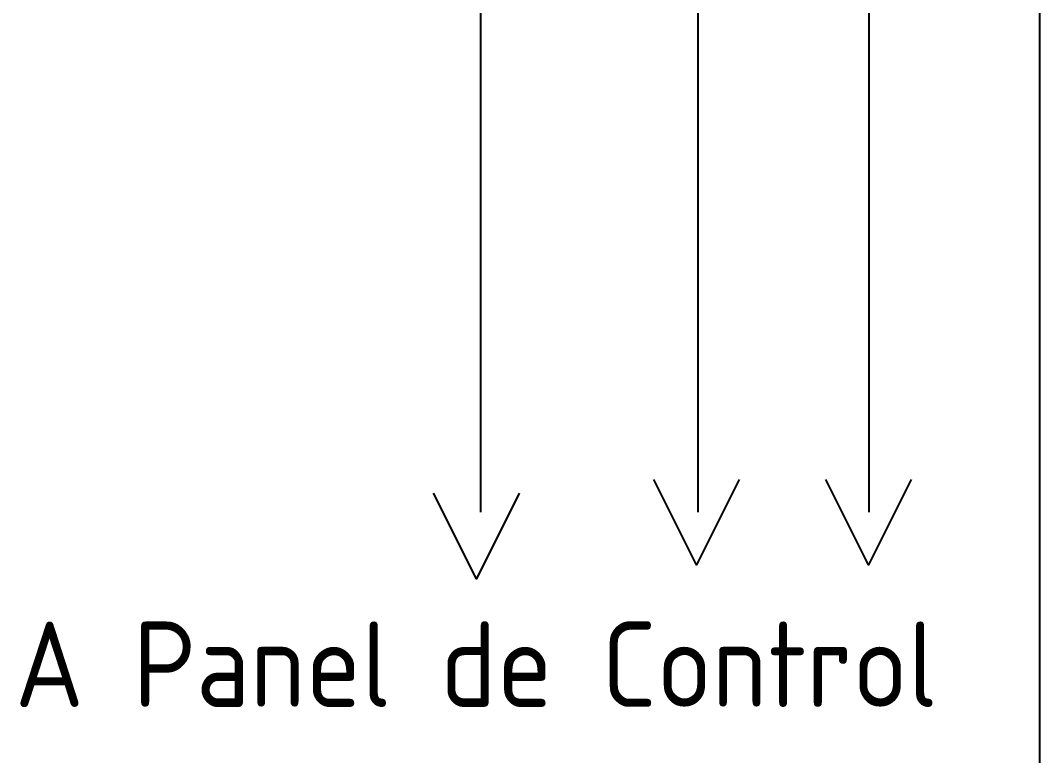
# Model space of a CAD drawing. Header units: inches. Extents: x -8 to 631, y 1 to 481.
# Drawn here: x 90.2 to 149.8, y 141.2 to 184.2 of the extents above; entities that cross this region are included whole.
import ezdxf
from ezdxf.enums import TextEntityAlignment as Align

# ---------------------------------------------------------------- set-up
doc = ezdxf.new("R2010")
doc.units = ezdxf.units.IN
doc.header["$MEASUREMENT"] = 0
for name, color, linetype in [('BLK_12_THHN', 7, 'Continuous'), ('DESC', 150, 'Continuous'), ('RED_14_THHN', 20, 'Continuous'), ('SYMS', 7, 'Continuous'), ('WHT_12_THHN', 7, 'Continuous')]:
    doc.layers.add(name, color=color, linetype=linetype)
doc.styles.add('WD_IEC', font='ISOCP2.shx', dxfattribs={"width": 0.9, "height": 4})

# ---------------------------------------------------------------- blocks, each defined once
blk = doc.blocks.new('HA1X4')
blk.add_lwpolyline([(1.25, 2.5), (0, 0), (-1.25, 2.5)])
at = {"style": 'WD_IEC', "flags": 1}
blk.add_attdef('X2TERM01', (0, 0), '', height=0.32, dxfattribs=at)
at = {"style": 'WD_IEC', "flags": 8}
for tag, p in [('DESC1', (0, -3.75)), ('DESC2', (0, -7.6))]:
    blk.add_attdef(tag, text='', height=2.5, dxfattribs=at).set_placement(p, align=Align.CENTER)

msp = doc.modelspace()

# ---------------------------------------------------------------- linework, layer by layer
at = {"layer": 'BLK_12_THHN'}
msp.add_line((117.134, 186.803), (117.134, 155.485), dxfattribs=at)
at = {"layer": 'RED_14_THHN'}
msp.add_line((129.842, 186.886), (129.842, 155.485), dxfattribs=at)
at = {"layer": 'WHT_12_THHN'}
for p, q in [((149.842, 221.888), (149.842, 138.407)), ((139.842, 186.886), (139.842, 155.485))]:
    msp.add_line(p, q, dxfattribs=at)

# ---------------------------------------------------------------- block references
at = {"layer": 'SYMS', "xscale": 2, "yscale": 2, "zscale": 2}
for p in [(129.772, 152.387), (139.829, 152.387)]:
    msp.add_blockref('HA1X4', p, dxfattribs=at)
at = {"layer": 'SYMS'}
ref = msp.add_blockref('HA1X4', (116.891, 151.582), dxfattribs=dict(at, xscale=2, yscale=2, zscale=2))
ref.add_attrib('DESC1', 'A Panel de Control', dxfattribs={"layer": 'DESC', "height": 5, "style": 'WD_IEC', "flags": 8}).set_placement((116.891, 144.082), align=Align.CENTER)

doc.saveas('drawing.dxf')
